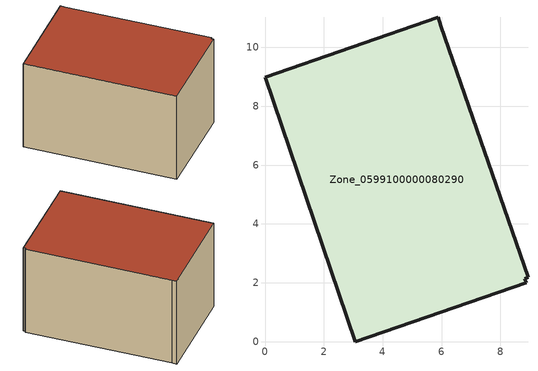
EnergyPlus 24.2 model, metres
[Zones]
Zone_0599100000080290
 floor ground (C_G): 8.83,2.14 8.88,1.99 3.06,0 0,8.99 5.89,11.02 5.98,10.74 8.94,2.18 z0
 wall outside (C_F): 8.83,2.14 8.94,2.18 5.98,10.74 5.89,11.02 0,8.99 3.06,0 8.88,1.99 8.83,2.14 z0:5.86
 roof outside (C_R): 8.88,1.99 8.83,2.14 8.94,2.18 5.98,10.74 5.89,11.02 0,8.99 3.06,0 z5.86
[BUILDING]
Pand.0599100000080290: North Axis=0; Terrain=City; Loads Convergence Tolerance Value=0.04; Temperature Convergence Tolerance Value=0.4; Solar Distribution=FullExterior; Maximum Number of Warmup Days=25; Minimum Number of Warmup Days=1
[Site:Location]
Rotterdam.The.Hague.AP_ZH_NLD Design_Conditions: Latitude=51.96; Longitude=4.45; Time Zone=1; Elevation=-4.5
[SITE:GROUNDTEMPERATURE:BUILDINGSURFACE]
18, 18, 18, 18, 18, 18, 18, 18, 18, 18, 18, 18
[MATERIAL] Thermal Absorptance=0.9; Solar Absorptance=0.7; Visible Absorptance=0.7
Name | Roughness | Thickness | Conductivity | Density | Specific Heat
G.TC.1946-1964 | MediumSmooth | 0.15 | 1 | 540 | 1210
F.TC.1946-1964 | Rough | 0.3 | 0.857143 | 1920 | 840
R.TC.1946-1964 | MediumRough | 0.2 | 0.235294 | 1500 | 1000
[CONSTRUCTION]
C_G: G.TC.1946-1964
C_F: F.TC.1946-1964
C_R: R.TC.1946-1964
[ZONE]
Zone_0599100000080290: Type=1; Multiplier=1; Ceiling Height=Autocalculate; Volume=Autocalculate; Floor Area=autocalculate; Part of Total Floor Area=Yes
[ZONEINFILTRATION:DESIGNFLOWRATE]
Infil_Zone_0599100000080290: Zone or ZoneList or Space or SpaceList=Zone_0599100000080290; Schedule=AlwaysOn; Design Flow Rate Calculation Method=Flow/Area; Flow Rate per Floor Area=0.003; Constant Term Coefficient=1; Temperature Term Coefficient=0; Velocity Term Coefficient=0; Velocity Squared Term Coefficient=0
[HVACTEMPLATE:ZONE:IDEALLOADSAIRSYSTEM]
Zone_0599100000080290: Maximum Heating Supply Air Temperature=50; Minimum Cooling Supply Air Temperature=13; Maximum Heating Supply Air Humidity Ratio=0.0156; Minimum Cooling Supply Air Humidity Ratio=0.0077; Heating Limit=NoLimit; Cooling Limit=NoLimit; Dehumidification Control Type=ConstantSensibleHeatRatio; Cooling Sensible Heat Ratio=0.7; Dehumidification Setpoint=60; Humidification Control Type=None; Humidification Setpoint=30; Outdoor Air Method=None; Outdoor Air Flow Rate per Person=0.00944; Outdoor Air Flow Rate per Zone Floor Area=0; Outdoor Air Flow Rate per Zone=0; Demand Controlled Ventilation Type=None; Outdoor Air Economizer Type=NoEconomizer; Heat Recovery Type=None; Sensible Heat Recovery Effectiveness=0.7; Latent Heat Recovery Effectiveness=0.65
[ZONECONTROL:THERMOSTAT]
ThermostatControl_Zone_0599100000080290: Zone or ZoneList=Zone_0599100000080290; Control Type Schedule=DualSetpointControlType; Control 1=Thermostat_Zone_0599100000080290; Temperature Difference Between Cutout And Setpoint=0
[THERMOSTATSETPOINT:DUALSETPOINT]
Thermostat_Zone_0599100000080290: Heating Setpoint Temperature Schedule=HeatingSetpoint_Zone_0599100000080290; Cooling Setpoint Temperature Schedule=CoolingSetpoint_Zone_0599100000080290
[SCHEDULE:COMPACT]
HeatingSetpoint_Zone_0599100000080290: Through: 12/31, For: AllDays, Until: 24:00, 21
CoolingSetpoint_Zone_0599100000080290: Through: 12/31, For: AllDays, Until: 24:00, 24
DualSetpointControlType: Through: 12/31, For: AllDays, Until: 24:00, 4
AlwaysOn: Through: 12/31, For: AllDays, Until: 24:00, 1
